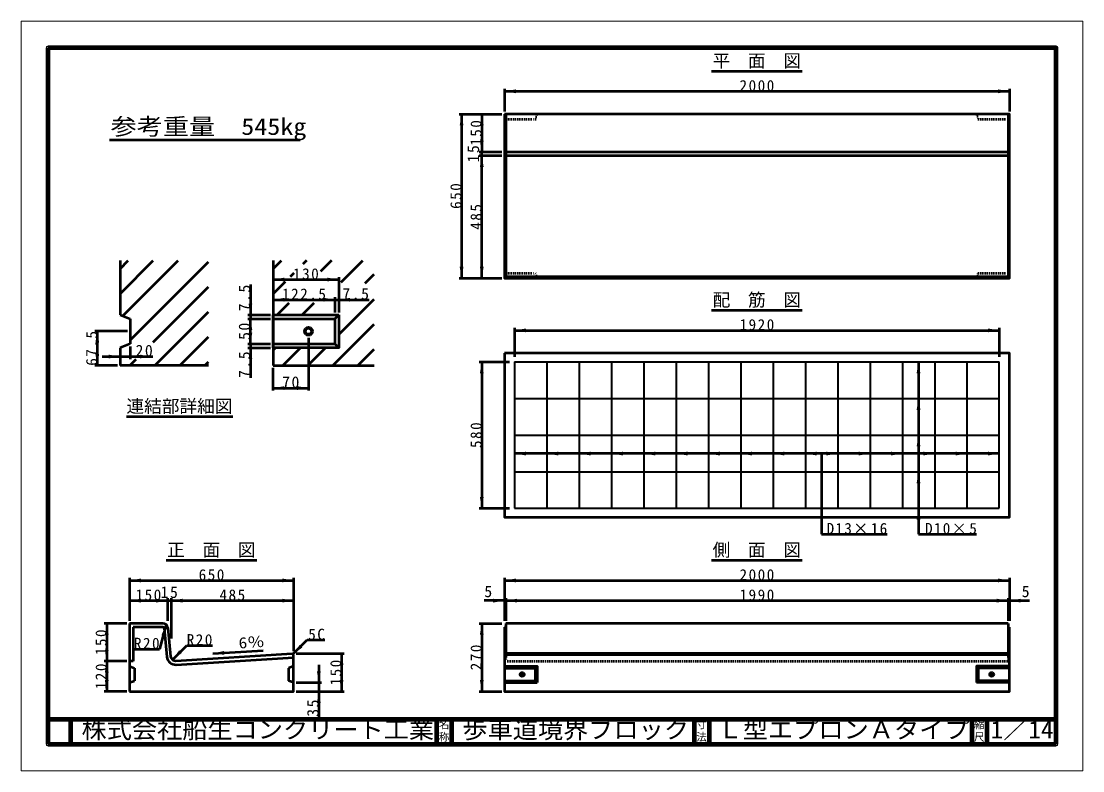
# Model space of a CAD drawing. Units: millimetres, scale not verified, with parts at other scales. Extents: x -2102 to 2102, y -1485 to 1485.
import ezdxf
from ezdxf.enums import TextEntityAlignment as Align

# ---------------------------------------------------------------- set-up
doc = ezdxf.new("R2010")
doc.units = ezdxf.units.MM
doc.header["$LTSCALE"] = 5
doc.linetypes.add('DOTTED', pattern=[1.75, 0.25, -1.5])
doc.layers.add('0-0_V-nasSTD', color=7, linetype='Continuous', lineweight=50)
doc.layers.add('0-1_0', color=7, linetype='Continuous', lineweight=50)
doc.styles.add('ＭＳ ゴシック', font='')
doc.styles.get('ＭＳ ゴシック').set_extended_font_data('MS Gothic')

msp = doc.modelspace()

# ---------------------------------------------------------------- linework, layer by layer
at = {"layer": '0-0_V-nasSTD', "lineweight": 100}
for p, q in [((-1997.5, 1380), (-1997.5, -1380)), ((-1907.5, -1280), (-1907.5, -1380)), ((-457.5, -1280), (-457.5, -1380)), ((-397.5, -1280), (-397.5, -1380)), ((562.5, -1280), (562.5, -1380)), ((622.5, -1280), (622.5, -1380)), ((1662.5, -1280), (1662.5, -1380)), ((1722.5, -1280), (1722.5, -1380)), ((-1997.5, -1380), (1997.5, -1380))]:
    msp.add_line(p, q, dxfattribs=at)
at = {"layer": '0-0_V-nasSTD'}
for p, q in [((-188.158, 1217.338), (-188.158, 1127.338)), ((-188.158, 1207.338), (1811.842, 1207.338)), ((1811.842, 1217.338), (1811.842, 1127.338)), ((-368.158, 1117.338), (-198.158, 1117.338)), ((-358.158, 1117.338), (-358.158, 467.338)), ((-278.158, 1117.338), (-278.158, 967.338)), ((-183.158, 1117.338), (-183.158, 467.338)), ((1806.842, 1117.338), (1806.842, 467.338)), ((-288.158, 967.338), (-198.158, 967.338)), ((-278.158, 952.338), (-278.158, 967.338)), ((-188.158, 967.338), (1811.842, 967.338)), ((-288.158, 952.338), (-198.158, 952.338)), ((-278.158, 467.338), (-278.158, 952.338)), ((-188.158, 952.338), (1811.842, 952.338)), ((-1711.238, 536.4), (-1711.238, 321.4)), ((-1711.238, 503.676), (-1678.515, 536.4)), ((-1711.238, 404.681), (-1579.52, 536.4)), ((-1699.81, 317.114), (-1480.525, 536.4)), ((-1671.238, 221.691), (-1361.238, 531.691)), ((-1104.688, 536.4), (-1104.688, 121.4)), ((-1104.688, 503.676), (-1071.965, 536.4)), ((-972.97, 536.4), (-986.717, 522.652)), ((-873.975, 536.4), (-916.401, 493.973)), ((-834.833, 451.547), (-749.98, 536.4)), ((-1035.899, 473.471), (-1021.756, 487.613)), ((-844.688, 471.4), (-844.688, 331.4)), ((-740.148, 447.446), (-704.688, 482.696)), ((-368.158, 467.338), (-198.158, 467.338)), ((1806.842, 472.338), (-183.158, 472.338)), ((-1580.342, 213.593), (-1361.238, 432.696)), ((-1194.688, 441.4), (-1194.688, 321.4)), ((-1104.688, 461.4), (-844.688, 461.4)), ((-1104.688, 404.681), (-1055.041, 454.329)), ((-1104.688, 381.4), (-859.688, 381.4)), ((-859.688, 391.4), (-859.688, 331.4)), ((-859.688, 381.4), (-844.688, 381.4)), ((-844.688, 243.701), (-704.688, 383.701)), ((-844.688, 381.4), (-724.688, 381.4)), ((-1088.975, 321.4), (-1041.046, 369.329)), ((-989.98, 321.4), (-942.051, 369.329)), ((-1711.238, 321.4), (-1671.238, 306.4)), ((-1671.238, 306.4), (-1671.238, 206.4)), ((-1573.54, 121.4), (-1361.238, 333.701)), ((-1204.688, 321.4), (-1114.688, 321.4)), ((-1204.688, 306.4), (-1114.688, 306.4)), ((-1194.688, 321.4), (-1194.688, 306.4)), ((-1194.688, 206.4), (-1194.688, 306.4)), ((-1104.688, 321.4), (-844.688, 321.4)), ((-844.688, 321.4), (-859.688, 306.4)), ((-1681.238, 256.4), (-1811.238, 256.4)), ((-1801.238, 256.4), (-1801.238, 121.4)), ((-867.995, 121.4), (-704.688, 284.707)), ((-148.158, 269.945), (-148.158, 154.945)), ((-148.158, 259.945), (1771.842, 259.945)), ((1771.842, 269.945), (1771.842, 154.945)), ((-1474.545, 121.4), (-1361.238, 234.707)), ((-964.688, 230.4), (-964.688, 21.4)), ((-1671.238, 206.4), (-1711.238, 191.4)), ((-1711.238, 191.4), (-1711.238, 121.4)), ((-1671.238, 196.4), (-1671.238, 146.4)), ((-1204.688, 206.4), (-1114.688, 206.4)), ((-1204.688, 191.4), (-1114.688, 191.4)), ((-1194.688, 206.4), (-1194.688, 191.4)), ((-1194.688, 191.4), (-1194.688, 71.4)), ((-1104.688, 206.4), (-859.688, 206.4)), ((-1104.688, 181.691), (-1094.98, 191.4)), ((-1065.985, 121.4), (-995.985, 191.4)), ((-966.99, 121.4), (-896.99, 191.4)), ((-859.688, 206.4), (-844.688, 191.4)), ((-769, 121.4), (-704.688, 185.712)), ((-1781.238, 156.4), (-1711.238, 156.4)), ((-1672.535, 121.4), (-1647.347, 146.588)), ((-1375.55, 121.4), (-1361.238, 135.712)), ((-288.158, 134.945), (-168.158, 134.945)), ((-278.158, 134.945), (-278.158, -445.055)), ((1451.842, 134.945), (1451.842, -547.555)), ((-1721.238, 121.4), (-1811.238, 121.4)), ((-1361.238, 121.4), (-1711.238, 121.4)), ((-1104.688, 121.4), (-704.688, 121.4)), ((-1104.688, 21.4), (-1104.688, 111.4)), ((-1104.688, 31.4), (-964.688, 31.4)), ((1771.842, -228.055), (-148.158, -228.055)), ((1067.842, -227.555), (1067.842, -547.555)), ((-288.158, -445.055), (-168.158, -445.055)), ((1067.842, -547.555), (1327.842, -547.555)), ((1451.842, -547.555), (1681.842, -547.555)), ((-1673.664, -720.873), (-1673.664, -890.873)), ((-1673.664, -730.873), (-1023.664, -730.873)), ((-1023.664, -720.873), (-1023.664, -1010.873)), ((-188.158, -720.873), (-188.158, -890.873)), ((-188.158, -730.873), (1811.842, -730.873)), ((1811.842, -720.873), (1811.842, -890.873)), ((-1673.664, -810.873), (-1523.664, -810.873)), ((-1523.664, -800.873), (-1523.664, -890.873)), ((-1523.664, -810.873), (-1508.664, -810.873)), ((-1508.664, -800.873), (-1508.664, -960.873)), ((-1508.664, -810.873), (-1023.664, -810.873)), ((-188.158, -810.873), (-268.158, -810.873)), ((-188.158, -810.873), (-183.158, -810.873)), ((-183.158, -800.873), (-183.158, -890.873)), ((-183.158, -810.873), (1806.842, -810.873)), ((1806.842, -800.873), (1806.842, -890.873)), ((1811.842, -810.873), (1806.842, -810.873)), ((1811.842, -810.873), (1891.842, -810.873)), ((-1683.664, -900.873), (-1773.664, -900.873)), ((-1541.764, -900.873), (-1673.664, -900.873)), ((-1673.664, -900.873), (-1673.664, -1170.873)), ((-1658.664, -915.873), (-1658.664, -1050.873)), ((-1541.764, -915.873), (-1658.664, -915.873)), ((-1528.344, -906.044), (-1554.226, -1002.636)), ((-1536.789, -920.375), (-1525.507, -1033.193)), ((-1521.863, -918.883), (-1510.582, -1031.7)), ((-288.158, -900.873), (-198.158, -900.873)), ((-278.158, -900.873), (-278.158, -1170.873)), ((-183.158, -915.873), (-188.158, -915.873)), ((1806.842, -900.873), (-183.158, -900.873)), ((-183.158, -900.873), (-183.158, -1035.59)), ((1806.842, -900.873), (1806.842, -1035.59)), ((1811.842, -915.873), (1806.842, -915.873)), ((-1026.164, -1023.373), (-969.596, -966.804)), ((-969.596, -966.804), (-899.596, -966.804)), ((-1656.226, -1002.636), (-1554.226, -1002.636)), ((-1503.632, -1044.951), (-1447.063, -988.382)), ((-1447.063, -988.382), (-1345.063, -988.382)), ((-1343.275, -1020.55), (-1143.664, -1008.074)), ((-1683.664, -1050.873), (-1773.664, -1050.873)), ((-1658.664, -1050.873), (-1673.664, -1050.873)), ((-1489.433, -1049.671), (-1028.664, -1020.873)), ((-1488.498, -1064.642), (-1023.664, -1035.59)), ((-1028.664, -1020.873), (-1023.664, -1025.873)), ((-1013.664, -1020.873), (-823.664, -1020.873)), ((-833.664, -1020.873), (-833.664, -1170.873)), ((-183.158, -1035.59), (-188.158, -1035.59)), ((1806.842, -1020.873), (-183.158, -1020.873)), ((1806.842, -1025.873), (-183.158, -1025.873)), ((1811.842, -1035.59), (1806.842, -1035.59)), ((-1673.664, -1070.873), (-1653.664, -1078.373)), ((-1653.664, -1078.373), (-1653.664, -1128.373)), ((-1023.664, -1070.873), (-1043.664, -1078.373)), ((-1043.664, -1078.373), (-1043.664, -1128.373)), ((-923.664, -1065.873), (-923.664, -1135.873)), ((-188.158, -1078.373), (-65.658, -1078.373)), ((-65.658, -1078.373), (-58.158, -1070.873)), ((-65.658, -1128.373), (-65.658, -1078.373)), ((1689.342, -1078.373), (1681.842, -1070.873)), ((1811.842, -1078.373), (1689.342, -1078.373)), ((1689.342, -1128.373), (1689.342, -1078.373)), ((-1673.664, -1135.873), (-1653.664, -1128.373)), ((-1023.664, -1135.873), (-1043.664, -1128.373)), ((-188.158, -1128.373), (-65.658, -1128.373)), ((-65.658, -1128.373), (-58.158, -1135.873)), ((1689.342, -1128.373), (1681.842, -1135.873)), ((1811.842, -1128.373), (1689.342, -1128.373)), ((-1683.664, -1170.873), (-1773.664, -1170.873)), ((-1013.664, -1135.873), (-913.664, -1135.873)), ((-1013.664, -1170.873), (-823.664, -1170.873)), ((-923.664, -1135.873), (-923.664, -1170.873)), ((-923.664, -1170.873), (-923.664, -1270.873)), ((-288.158, -1170.873), (-198.158, -1170.873)), ((-188.158, -1135.873), (-58.158, -1135.873)), ((1811.842, -1135.873), (1681.842, -1135.873))]:
    msp.add_line(p, q, dxfattribs=at)
at = {"layer": '0-0_V-nasSTD', "linetype": 'DOTTED'}
for p, q in [((-188.158, 1097.338), (-65.658, 1097.338)), ((-65.658, 1097.338), (-58.158, 1117.338)), ((1681.842, 1117.338), (1689.342, 1097.338)), ((1689.342, 1097.338), (1811.842, 1097.338)), ((-188.158, 487.338), (-65.658, 487.338)), ((-58.158, 467.338), (-65.658, 487.338)), ((1681.842, 467.338), (1689.342, 487.338)), ((1689.342, 487.338), (1811.842, 487.338)), ((1811.842, -1050.873), (-188.158, -1050.873)), ((-183.158, -1035.59), (-183.158, -1050.873)), ((1806.842, -1035.59), (1806.842, -1050.873))]:
    msp.add_line(p, q, dxfattribs=at)
at = {"layer": '0-0_V-nasSTD', "lineweight": 35}
for p, q in [((-148.158, 134.945), (-148.158, -445.055)), ((-148.158, 134.945), (1771.842, 134.945)), ((-20.158, 134.945), (-20.158, -445.055)), ((107.842, 134.945), (107.842, -445.055)), ((235.842, 134.945), (235.842, -445.055)), ((363.842, 134.945), (363.842, -445.055)), ((491.842, 134.945), (491.842, -445.055)), ((619.842, 134.945), (619.842, -445.055)), ((747.842, 134.945), (747.842, -445.055)), ((875.842, 134.945), (875.842, -445.055)), ((1003.842, 134.945), (1003.842, -445.055)), ((1131.842, 134.945), (1131.842, -445.055)), ((1259.842, 134.945), (1259.842, -445.055)), ((1387.842, 134.945), (1387.842, -445.055)), ((1515.842, 134.945), (1515.842, -445.055)), ((1643.842, 134.945), (1643.842, -445.055)), ((1771.842, -445.055), (1771.842, 134.945)), ((-148.158, -10.055), (1771.842, -10.055)), ((-148.158, -155.055), (1771.842, -155.055)), ((-148.158, -301.055), (1771.842, -301.055)), ((-148.158, -445.055), (1771.842, -445.055))]:
    msp.add_line(p, q, dxfattribs=at)
at = {"layer": '0-0_V-nasSTD', "lineweight": 18}
for points in [[(-2102.5, -1485), (-2102.5, 1485), (2102.5, 1485), (2102.5, -1485)], [(-2002.5, -1385), (-2002.5, 1385), (2002.5, 1385), (2002.5, -1385)]]:
    msp.add_lwpolyline(points, close=True, dxfattribs=at)
at = {"layer": '0-0_V-nasSTD', "lineweight": 100}
msp.add_lwpolyline([(1997.5, -1380), (1997.5, 1380), (-1997.5, 1380)], dxfattribs=at)
at = {"layer": '0-0_V-nasSTD'}
for points in [[(-188.158, 1117.338), (-188.158, 467.338), (1811.842, 467.338), (1811.842, 1117.338)], [(-188.158, 169.945), (-188.158, -480.055), (1811.842, -480.055), (1811.842, 169.945)]]:
    msp.add_lwpolyline(points, close=True, dxfattribs=at)
for points in [[(-844.688, 321.4), (-844.688, 191.4), (-1104.688, 191.4), (-1104.688, 321.4)], [(-1104.688, 306.4), (-859.688, 306.4), (-859.688, 206.4)], [(-1711.238, 156.4), (-1671.238, 156.4), (-1581.238, 156.4)], [(-1763.664, -900.873), (-1763.664, -1050.873), (-1763.664, -1170.873)], [(-188.158, -915.873), (-188.158, -1170.873), (1811.842, -1170.873), (1811.842, -915.873)], [(-1673.664, -1170.873), (-1023.664, -1170.873), (-1023.664, -1025.873)], [(-188.158, -1070.873), (-58.158, -1070.873), (-58.158, -1135.873)], [(1811.842, -1070.873), (1681.842, -1070.873), (1681.842, -1135.873)]]:
    msp.add_lwpolyline(points, dxfattribs=at)
for centre, radius in [((-964.688, 256.4), 16), ((-964.688, 256.4), 12), ((-118.158, -1103.373), 8), ((-118.158, -1103.373), 6), ((1741.842, -1103.373), 8), ((1741.842, -1103.373), 6)]:
    msp.add_circle(centre, radius, dxfattribs=at)
for centre, radius, start, end in [((-1541.764, -920.873), 20, 5.71059, 90), ((-1541.764, -920.873), 5, 5.71059, 90), ((-1490.681, -1029.71), 35, 185.71059, 273.57633), ((-1490.681, -1029.71), 20, 185.71059, 273.57633)]:
    msp.add_arc(centre, radius, start, end, dxfattribs=at)
for points in [[(-188.158, 1207.338), (-143.158, 1199.838), (-143.158, 1214.838)], [(1766.842, 1199.838), (1766.842, 1214.838), (1811.842, 1207.338)], [(-365.658, 1072.338), (-358.158, 1117.338), (-350.658, 1072.338)], [(-285.658, 1072.338), (-278.158, 1117.338), (-270.658, 1072.338)], [(-285.658, 1012.338), (-278.158, 967.338), (-270.658, 1012.338)], [(-285.658, 907.338), (-278.158, 952.338), (-270.658, 907.338)], [(-365.658, 512.338), (-358.158, 467.338), (-350.658, 512.338)], [(-285.658, 512.338), (-278.158, 467.338), (-270.658, 512.338)], [(-1104.688, 461.4), (-1059.688, 453.9), (-1059.688, 468.9)], [(-889.688, 453.9), (-889.688, 468.9), (-844.688, 461.4)], [(-1104.688, 381.4), (-1059.688, 373.9), (-1059.688, 388.9)], [(-904.688, 373.9), (-904.688, 388.9), (-859.688, 381.4)], [(-844.688, 381.4), (-799.688, 373.9), (-799.688, 388.9)], [(-1202.188, 366.4), (-1194.688, 321.4), (-1187.188, 366.4)], [(-1202.188, 261.4), (-1194.688, 306.4), (-1187.188, 261.4)], [(-1808.738, 211.4), (-1801.238, 256.4), (-1793.738, 211.4)], [(-148.158, 259.945), (-103.158, 252.445), (-103.158, 267.445)], [(1726.842, 252.445), (1726.842, 267.445), (1771.842, 259.945)], [(-1202.188, 251.4), (-1194.688, 206.4), (-1187.188, 251.4)], [(-1202.188, 146.4), (-1194.688, 191.4), (-1187.188, 146.4)], [(-1808.738, 166.4), (-1801.238, 121.4), (-1793.738, 166.4)], [(-1756.238, 148.9), (-1756.238, 163.9), (-1711.238, 156.4)], [(-1671.238, 156.4), (-1626.238, 148.9), (-1626.238, 163.9)], [(-285.658, 89.945), (-278.158, 134.945), (-270.658, 89.945)], [(1444.342, 89.945), (1451.842, 134.945), (1459.342, 89.945)], [(-1104.688, 31.4), (-1059.688, 23.9), (-1059.688, 38.9)], [(-1009.688, 23.9), (-1009.688, 38.9), (-964.688, 31.4)], [(1444.342, -55.055), (1451.842, -10.055), (1459.342, -55.055)], [(1444.342, -200.055), (1451.842, -155.055), (1459.342, -200.055)], [(-148.158, -228.055), (-103.158, -235.555), (-103.158, -220.555)], [(-20.158, -228.055), (24.842, -235.555), (24.842, -220.555)], [(107.842, -228.055), (152.842, -235.555), (152.842, -220.555)], [(235.842, -228.055), (280.842, -235.555), (280.842, -220.555)], [(363.842, -228.055), (408.842, -235.555), (408.842, -220.555)], [(491.842, -228.055), (536.842, -235.555), (536.842, -220.555)], [(619.842, -228.055), (664.842, -235.555), (664.842, -220.555)], [(747.842, -228.055), (792.842, -235.555), (792.842, -220.555)], [(875.842, -228.055), (920.842, -235.555), (920.842, -220.555)], [(1003.842, -228.055), (1048.842, -235.555), (1048.842, -220.555)], [(1086.842, -235.555), (1086.842, -220.555), (1131.842, -228.055)], [(1214.842, -235.555), (1214.842, -220.555), (1259.842, -228.055)], [(1342.842, -235.555), (1342.842, -220.555), (1387.842, -228.055)], [(1470.842, -235.555), (1470.842, -220.555), (1515.842, -228.055)], [(1598.842, -235.555), (1598.842, -220.555), (1643.842, -228.055)], [(1726.842, -235.555), (1726.842, -220.555), (1771.842, -228.055)], [(1444.342, -346.055), (1451.842, -301.055), (1459.342, -346.055)], [(-285.658, -400.055), (-278.158, -445.055), (-270.658, -400.055)], [(1444.342, -490.055), (1451.842, -445.055), (1459.342, -490.055)], [(-1673.664, -730.873), (-1628.664, -738.373), (-1628.664, -723.373)], [(-1068.664, -738.373), (-1068.664, -723.373), (-1023.664, -730.873)], [(-188.158, -730.873), (-143.158, -738.373), (-143.158, -723.373)], [(1766.842, -738.373), (1766.842, -723.373), (1811.842, -730.873)], [(-1673.664, -810.873), (-1628.664, -818.373), (-1628.664, -803.373)], [(-1568.664, -818.373), (-1568.664, -803.373), (-1523.664, -810.873)], [(-1508.664, -810.873), (-1463.664, -818.373), (-1463.664, -803.373)], [(-1068.664, -818.373), (-1068.664, -803.373), (-1023.664, -810.873)], [(-233.158, -818.373), (-233.158, -803.373), (-188.158, -810.873)], [(-183.158, -810.873), (-138.158, -818.373), (-138.158, -803.373)], [(1761.842, -818.373), (1761.842, -803.373), (1806.842, -810.873)], [(1811.842, -810.873), (1856.842, -818.373), (1856.842, -803.373)], [(-1771.164, -945.873), (-1763.664, -900.873), (-1756.164, -945.873)], [(-1547.235, -947.569), (-1532.747, -951.452), (-1528.344, -906.044)], [(-285.658, -945.873), (-278.158, -900.873), (-270.658, -945.873)], [(-1771.164, -1005.873), (-1763.664, -1050.873), (-1756.164, -1005.873)], [(-1503.632, -1044.951), (-1477.115, -1007.827), (-1466.509, -1018.434)], [(-1026.164, -1023.373), (-999.648, -986.25), (-989.041, -996.856)], [(-1771.164, -1095.873), (-1763.664, -1050.873), (-1756.164, -1095.873)], [(-1343.275, -1020.55), (-1298.83, -1010.257), (-1297.895, -1025.228)], [(-841.164, -1065.873), (-833.664, -1020.873), (-826.164, -1065.873)], [(-931.164, -1090.873), (-923.664, -1135.873), (-916.164, -1090.873)], [(-1771.164, -1125.873), (-1763.664, -1170.873), (-1756.164, -1125.873)], [(-841.164, -1125.873), (-833.664, -1170.873), (-826.164, -1125.873)], [(-285.658, -1125.873), (-278.158, -1170.873), (-270.658, -1125.873)], [(-931.164, -1215.873), (-923.664, -1170.873), (-916.164, -1215.873)]]:
    msp.add_solid(points, dxfattribs=at)
at = {"layer": '0-1_0'}
for p, q in [((632.342, 1287.338), (991.342, 1287.338)), ((-1752.5, 1014.806), (-997, 1014.806)), ((632.342, 339.945), (991.342, 339.945)), ((-1685.711, -81.502), (-1264.451, -81.502)), ((-1528.164, -650.873), (-1169.164, -650.873)), ((632.342, -650.873), (991.342, -650.873))]:
    msp.add_line(p, q, dxfattribs=at)
at = {"layer": '0-1_0', "lineweight": 100}
msp.add_line((-1997.5, -1280), (1997.5, -1280), dxfattribs=at)

# ---------------------------------------------------------------- texts
at = {"layer": '0-0_V-nasSTD', "style": 'ＭＳ ゴシック'}
for s, height, p in [('平\u3000面\u3000図', 51.32, (636.342, 1287.338)), ('配\u3000筋\u3000図', 51.32, (636.342, 339.945)), ('連結部詳細図', 51.32, (-1685.711, -81.502)), ('正\u3000面\u3000図', 51.32, (-1524.164, -650.873)), ('側\u3000面\u3000図', 51.32, (636.342, -650.873)), ('5', 45.82, (-268.158, -810.873)), ('5', 45.82, (1860.592, -810.873)), ('名', 30.79, (-448.518, -1326.001)), ('寸', 30.79, (571.482, -1326.001)), ('縮', 30.79, (1671.482, -1326.001)), ('称', 30.79, (-448.524, -1375.99)), ('法', 30.79, (571.476, -1375.99)), ('尺', 30.79, (1671.476, -1375.99))]:
    msp.add_text(s, height=height, dxfattribs=at).set_placement(p, align=Align.BOTTOM_LEFT)
for s, height, width, p in [('参考重量\u3000545kg', 65.98, 1.15, (-1748.5, 1014.806)), ('株式会社船生コンクリート工業', 69.65, 1.05, (-1863.75, -1377.45)), ('歩車道境界ブロック', 69.65, 1.05, (-355, -1377.53)), ('Ｌ型エプロンＡタイプ', 69.65, 1.05, (656.25, -1377.492)), ('1／14', 69.65, 1.05, (1737.5, -1377.418))]:
    msp.add_text(s, height=height, dxfattribs=dict(at, width=width)).set_placement(p, align=Align.BOTTOM_LEFT)
at = {"layer": '0-0_V-nasSTD', "style": 'ＭＳ ゴシック', "width": 1.15}
msp.add_text('6％', height=43.99, rotation=3.576, dxfattribs=at).set_placement((-1239.478, -1014.063), align=Align.BOTTOM_LEFT)
at = {"layer": '0-0_V-nasSTD', "attachment_point": 7, "style": 'ＭＳ ゴシック'}
for s, insert, char_height in [('\\T1.2;2000', (742.842, 1207.338), 43.99), ('\\T1.2;130', (-1025.688, 461.4), 43.99), ('\\T1.2;122.5', (-1069.188, 381.4), 43.99), ('\\T1.19;7.5', (-830.438, 381.4), 45.82), ('\\T1.2;1920', (742.842, 259.945), 43.99), ('\\T1.19;20', (-1649.738, 156.4), 45.82), ('\\T1.19;70', (-1068.938, 31.4), 45.82), ('\\T1.17;D13×16', (1087.842, -547.555), 43.99), ('\\T1.17;D10×5', (1477.842, -547.555), 43.99), ('\\T1.2;650', (-1399.664, -730.873), 43.99), ('\\T1.2;2000', (742.842, -730.873), 43.99), ('\\T1.19;15', (-1550.414, -800.873), 45.82), ('\\T1.2;150', (-1649.664, -810.873), 43.99), ('\\T1.2;485', (-1317.164, -810.873), 43.99), ('\\T1.2;1990', (742.842, -810.873), 43.99), ('\\T1.2;5C', (-965.596, -966.804), 43.99), ('\\T1.2;R20', (-1656.226, -1002.636), 43.99), ('\\T1.2;R20', (-1447.063, -988.382), 43.99)]:
    msp.add_mtext(s, dxfattribs=dict(at, insert=insert, char_height=char_height))
at = {"layer": '0-0_V-nasSTD', "attachment_point": 7, "rotation": 90, "style": 'ＭＳ ゴシック'}
for s, insert, char_height in [('\\T1.2;150', (-278.158, 991.338), 43.99), ('\\T1.19;15', (-288.158, 925.588), 45.82), ('\\T1.2;650', (-358.158, 741.338), 43.99), ('\\T1.2;485', (-278.158, 658.838), 43.99), ('\\T1.19;7.5', (-1194.688, 335.65), 45.82), ('\\T1.2;67.5', (-1801.238, 119.9), 43.99), ('\\T1.19;50', (-1194.688, 222.15), 45.82), ('\\T1.19;7.5', (-1194.688, 71.4), 45.82), ('\\T1.2;580', (-278.158, -206.055), 43.99), ('\\T1.2;150', (-1763.664, -1026.873), 43.99), ('\\T1.2;270', (-278.158, -1086.873), 43.99), ('\\T1.2;150', (-833.664, -1146.873), 43.99), ('\\T1.2;120', (-1763.664, -1161.873), 43.99), ('\\T1.19;35', (-923.664, -1270.873), 45.82)]:
    msp.add_mtext(s, dxfattribs=dict(at, insert=insert, char_height=char_height))

doc.saveas('drawing.dxf')
